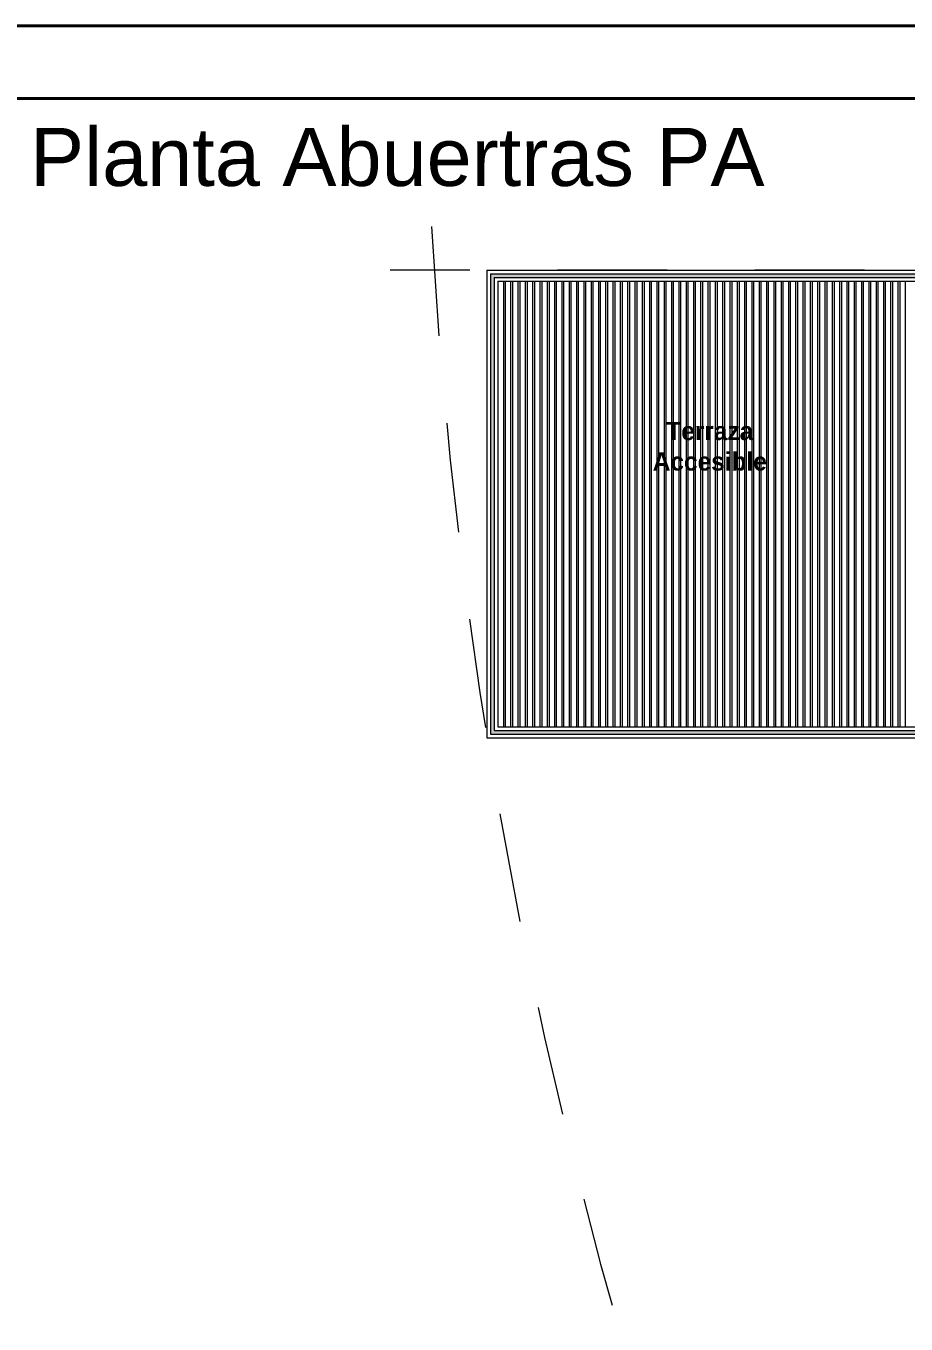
# Model space of a CAD drawing. Header units: millimetres. Extents: x 110427 to 125914, y 76277 to 76441.
# Drawn here: x 114029.71 to 114041.75, y 76330.42 to 76348.19 of the extents above; entities that cross this region are included whole.
import ezdxf

# ---------------------------------------------------------------- set-up
doc = ezdxf.new("R2010")
doc.units = ezdxf.units.MM
doc.linetypes.add('JIS_02_0.7', pattern=[1.35, 0.75, -0.6])
for name, color, linetype, lineweight in [('02_CIVIL_EXIST', 250, 'Continuous', 30), ('07_CIVIL VISTAS MEDIA', 143, 'Continuous', 9), ('08_CIVIL VISTAS FINO', 251, 'Continuous', 5), ('09_CIVIL PROYECCIONES', 230, 'JIS_02_0.7', 5), ('11_HATCH', 8, 'Continuous', 9), ('12_TEXTOS', 4, 'Continuous', 40)]:
    doc.layers.add(name, color=color, linetype=linetype, lineweight=lineweight)
doc.layers.add('14_TEXTOS', color=4, linetype='Continuous')
doc.styles.add('JDS1', font='GOTHICB.TTF')
doc.styles.add('Swis721 BT', font='swiss.ttf')

msp = doc.modelspace()

# ---------------------------------------------------------------- hatches: boundary and pattern name
at = {"layer": '11_HATCH'}
h = msp.add_hatch(color=140, dxfattribs=at)
h.dxf.hatch_style = 1
h.paths.add_polyline_path([(114036.066, 76344.797), (114058.156, 76344.797), (114058.156, 76340.097), (114049.878, 76340.097), (114049.854, 76340.147), (114058.106, 76340.147), (114058.106, 76344.747), (114036.116, 76344.747), (114036.116, 76338.547), (114042.744, 76338.547), (114042.768, 76338.497), (114036.066, 76338.497)])

# ---------------------------------------------------------------- linework, layer by layer
at = {"layer": '02_CIVIL_EXIST', "lineweight": 40}
for points in [[(114026.816, 76348.191), (114068.513, 76348.191), (114068.513, 76318.705), (114026.816, 76318.705)], [(114029.298, 76347.198), (114067.52, 76347.198), (114067.52, 76319.698), (114029.298, 76319.698)]]:
    msp.add_lwpolyline(points, close=True, dxfattribs=at)
at = {"layer": '07_CIVIL VISTAS MEDIA'}
for p, q in [((114036.016, 76344.847), (114036.016, 76338.447)), ((114036.016, 76344.847), (114058.206, 76344.847)), ((114036.166, 76344.697), (114036.166, 76338.597)), ((114036.166, 76344.697), (114058.056, 76344.697)), ((114036.166, 76338.597), (114042.721, 76338.597)), ((114036.016, 76338.447), (114042.791, 76338.447))]:
    msp.add_line(p, q, dxfattribs=at)
at = {"layer": '08_CIVIL VISTAS FINO'}
for p, q in [((114036.066, 76344.797), (114036.066, 76338.497)), ((114036.066, 76344.797), (114058.156, 76344.797)), ((114036.116, 76344.747), (114036.116, 76338.547)), ((114036.116, 76344.747), (114058.106, 76344.747)), ((114036.241, 76344.697), (114036.241, 76338.597)), ((114036.266, 76344.697), (114036.266, 76338.597)), ((114036.341, 76344.697), (114036.341, 76338.597)), ((114036.366, 76344.697), (114036.366, 76338.597)), ((114036.441, 76344.697), (114036.441, 76338.597)), ((114036.466, 76344.697), (114036.466, 76338.597)), ((114036.541, 76344.697), (114036.541, 76338.597)), ((114036.566, 76344.697), (114036.566, 76338.597)), ((114036.641, 76344.697), (114036.641, 76338.597)), ((114036.666, 76344.697), (114036.666, 76338.597)), ((114036.741, 76344.697), (114036.741, 76338.597)), ((114036.766, 76344.697), (114036.766, 76338.597)), ((114036.841, 76344.697), (114036.841, 76338.597)), ((114036.866, 76344.697), (114036.866, 76338.597)), ((114036.941, 76344.697), (114036.941, 76338.597)), ((114036.966, 76344.697), (114036.966, 76338.597)), ((114037.041, 76344.697), (114037.041, 76338.597)), ((114037.066, 76344.697), (114037.066, 76338.597)), ((114037.141, 76344.697), (114037.141, 76338.597)), ((114037.166, 76344.697), (114037.166, 76338.597)), ((114037.241, 76344.697), (114037.241, 76338.597)), ((114037.266, 76344.697), (114037.266, 76338.597)), ((114037.341, 76344.697), (114037.341, 76338.597)), ((114037.366, 76344.697), (114037.366, 76338.597)), ((114037.441, 76344.697), (114037.441, 76338.597)), ((114037.466, 76344.697), (114037.466, 76338.597)), ((114037.541, 76344.697), (114037.541, 76338.597)), ((114037.566, 76344.697), (114037.566, 76338.597)), ((114037.641, 76344.697), (114037.641, 76338.597)), ((114037.666, 76344.697), (114037.666, 76338.597)), ((114037.741, 76344.697), (114037.741, 76338.597)), ((114037.766, 76344.697), (114037.766, 76338.597)), ((114037.841, 76344.697), (114037.841, 76338.597)), ((114037.866, 76344.697), (114037.866, 76338.597)), ((114037.941, 76344.697), (114037.941, 76338.597)), ((114037.966, 76344.697), (114037.966, 76338.597)), ((114038.041, 76344.697), (114038.041, 76338.597)), ((114038.066, 76344.697), (114038.066, 76338.597)), ((114038.141, 76344.697), (114038.141, 76338.597)), ((114038.166, 76344.697), (114038.166, 76338.597)), ((114038.241, 76344.697), (114038.241, 76338.597)), ((114038.266, 76344.697), (114038.266, 76338.597)), ((114038.341, 76344.697), (114038.341, 76338.597)), ((114038.366, 76344.697), (114038.366, 76338.597)), ((114038.441, 76344.697), (114038.441, 76338.597)), ((114038.466, 76344.697), (114038.466, 76338.597)), ((114038.541, 76344.697), (114038.541, 76338.597)), ((114038.566, 76344.697), (114038.566, 76338.597)), ((114038.641, 76344.697), (114038.641, 76338.597)), ((114038.666, 76344.697), (114038.666, 76338.597)), ((114038.741, 76344.697), (114038.741, 76338.597)), ((114038.766, 76344.697), (114038.766, 76338.597)), ((114038.841, 76344.697), (114038.841, 76338.597)), ((114038.866, 76344.697), (114038.866, 76338.597)), ((114038.941, 76344.697), (114038.941, 76338.597)), ((114038.966, 76344.697), (114038.966, 76338.597)), ((114039.041, 76344.697), (114039.041, 76338.597)), ((114039.066, 76344.697), (114039.066, 76338.597)), ((114039.141, 76344.697), (114039.141, 76338.597)), ((114039.166, 76344.697), (114039.166, 76338.597)), ((114039.241, 76344.697), (114039.241, 76338.597)), ((114039.266, 76344.697), (114039.266, 76338.597)), ((114039.341, 76344.697), (114039.341, 76338.597)), ((114039.366, 76344.697), (114039.366, 76338.597)), ((114039.441, 76344.697), (114039.441, 76338.597)), ((114039.466, 76344.697), (114039.466, 76338.597)), ((114039.541, 76344.697), (114039.541, 76338.597)), ((114039.566, 76344.697), (114039.566, 76338.597)), ((114039.641, 76344.697), (114039.641, 76338.597)), ((114039.666, 76344.697), (114039.666, 76338.597)), ((114039.741, 76344.697), (114039.741, 76338.597)), ((114039.766, 76344.697), (114039.766, 76338.597)), ((114039.841, 76344.697), (114039.841, 76338.597)), ((114039.866, 76344.697), (114039.866, 76338.597)), ((114039.941, 76344.697), (114039.941, 76338.597)), ((114039.966, 76344.697), (114039.966, 76338.597)), ((114040.041, 76344.697), (114040.041, 76338.597)), ((114040.066, 76344.697), (114040.066, 76338.597)), ((114040.141, 76344.697), (114040.141, 76338.597)), ((114040.166, 76344.697), (114040.166, 76338.597)), ((114040.241, 76344.697), (114040.241, 76338.597)), ((114040.266, 76344.697), (114040.266, 76338.597)), ((114040.341, 76344.697), (114040.341, 76338.597)), ((114040.366, 76344.697), (114040.366, 76338.597)), ((114040.441, 76344.697), (114040.441, 76338.597)), ((114040.466, 76344.697), (114040.466, 76338.597)), ((114040.541, 76344.697), (114040.541, 76338.597)), ((114040.566, 76344.697), (114040.566, 76338.597)), ((114040.641, 76344.697), (114040.641, 76338.597)), ((114040.666, 76344.697), (114040.666, 76338.597)), ((114040.741, 76344.697), (114040.741, 76338.597)), ((114040.766, 76344.697), (114040.766, 76338.597)), ((114040.841, 76344.697), (114040.841, 76338.597)), ((114040.866, 76344.697), (114040.866, 76338.597)), ((114040.941, 76344.697), (114040.941, 76338.597)), ((114040.966, 76344.697), (114040.966, 76340.945)), ((114041.041, 76344.697), (114041.041, 76338.597)), ((114041.066, 76344.697), (114041.066, 76338.597)), ((114041.141, 76344.697), (114041.141, 76338.597)), ((114041.166, 76344.697), (114041.166, 76338.597)), ((114041.241, 76344.697), (114041.241, 76338.597)), ((114041.266, 76344.697), (114041.266, 76338.597)), ((114041.341, 76344.697), (114041.341, 76338.597)), ((114041.366, 76344.697), (114041.366, 76338.597)), ((114041.441, 76344.697), (114041.441, 76338.597)), ((114041.466, 76344.697), (114041.466, 76338.597)), ((114041.541, 76344.697), (114041.541, 76338.597)), ((114041.566, 76344.697), (114041.566, 76338.597)), ((114041.641, 76344.697), (114041.641, 76338.597)), ((114041.666, 76344.697), (114041.666, 76338.597)), ((114041.741, 76344.697), (114041.741, 76338.597)), ((114040.966, 76340.941), (114040.966, 76338.597)), ((114036.066, 76338.497), (114042.768, 76338.497)), ((114036.116, 76338.547), (114042.744, 76338.547))]:
    msp.add_line(p, q, dxfattribs=at)
at = {"layer": '09_CIVIL PROYECCIONES', "ltscale": 2}
msp.add_line((114060.081, 76344.847), (114034.693, 76344.847), dxfattribs=at)
msp.add_arc((114104.19, 76349.388), 69.046, 183.27359, 204.54921, dxfattribs=at)

# ---------------------------------------------------------------- texts
at = {"layer": '12_TEXTOS', "color": 18, "insert": (114029.764, 76346.795), "char_height": 0.79422, "attachment_point": 1, "style": 'Swis721 BT'}
msp.add_mtext_dynamic_manual_height_columns('Planta Abuertras PA', width=15.86083, gutter_width=10, heights=[0], dxfattribs=at)
at = {"layer": '14_TEXTOS', "insert": (114039.066, 76342.436), "char_height": 0.25, "width": 1.71669, "attachment_point": 5, "style": 'JDS1'}
msp.add_mtext('Terraza\\PAccesible', dxfattribs=at)

doc.saveas('drawing.dxf')
